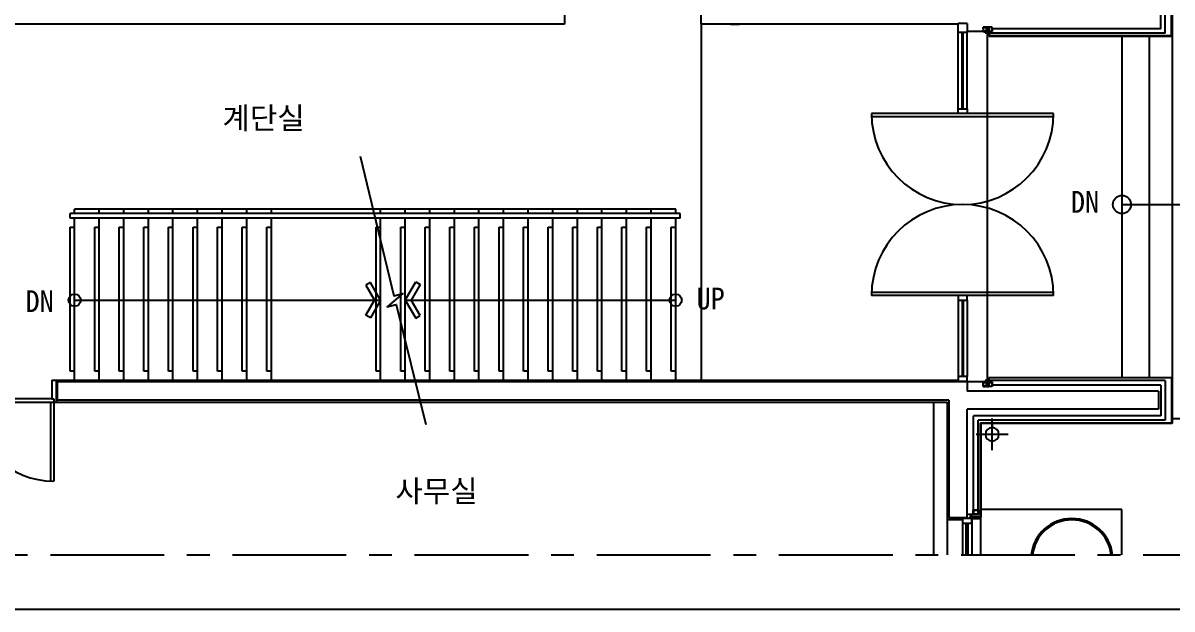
# Model space of a CAD drawing. Header units: millimetres. Extents: x 325100 to 356940, y -263436 to -238439.
# Drawn here: x 336943 to 349560, y -263436 to -256996 of the extents above; entities that cross this region are included whole.
import ezdxf
from ezdxf.enums import TextEntityAlignment as Align

# ---------------------------------------------------------------- set-up
doc = ezdxf.new("R2010")
doc.units = ezdxf.units.MM
doc.linetypes.add('A-CENTR01', pattern=[2, 1.25, -0.25, 0.25, -0.25])
doc.linetypes.add('HID', pattern=[2.3, 1.5, -0.8])
doc.layers.add('TN-MACL', color=6, linetype='A-CENTR01')
doc.layers.add('TZ-BASE', color=253, linetype='Continuous')
doc.layers.add('TX-PAPR', color=2, linetype='Continuous', plot=False)
doc.styles.get("Standard").update_dxf_attribs({"font": 'GulimChe.ttf'})
doc.linetypes.add('BATTINB', pattern='A,0,-0.0025,[134,GulimChe.ttf,S=0.0025,R=0,X=-0.0025,Y=0.01],-0.005,[134,GulimChe.ttf,S=0.0025,R=180,X=0.0025,Y=0.01],-0.0025', length=0.01)

# ---------------------------------------------------------------- blocks, each defined once
blk = doc.blocks.new('A$C49F61654')
at = {"layer": 'TZ-BASE'}
for p, q in [((-69, 252), (-69, -98)), ((106, 77), (-244, 77))]:
    blk.add_line(p, q, dxfattribs=at)
blk.add_lwpolyline([(-74, -48), (-74, 2), (-65, 2), (-65, -48), (-74, -48)], dxfattribs=at)
blk.add_circle((-69, 77), 75, dxfattribs=at)

msp = doc.modelspace()

# ---------------------------------------------------------------- linework, layer by layer
at = {"layer": 'TN-MACL', "ltscale": 1000}
msp.add_lwpolyline([(329243.6, -262840.9), (351194.3, -262840.9)], dxfattribs=at)
at = {"layer": 'TX-PAPR'}
msp.add_lwpolyline([(325100.3, -263435.5), (356940.3, -263435.5), (356940.3, -242795.5), (325100.3, -242795.5)], close=True, dxfattribs=at)
at = {"layer": 'TZ-BASE'}
for p, q in [((344390.4, -257010.9), (344390.4, -255280.9)), ((349436.4, -257059.3), (349436.4, -256722.5)), ((349486.4, -257109.3), (349486.4, -256672.5)), ((349556.4, -257136.9), (349556.4, -256644.9)), ((349560.4, -257140.9), (349560.4, -256640.9)), ((342890.4, -256770.9), (342890.4, -257010.9)), ((342890.4, -257010.9), (335330.4, -257010.9)), ((347210.4, -257010.9), (344390.4, -257010.9)), ((344390.4, -257010.9), (344390.4, -260940.9)), ((344710.4, -257010.9), (344810.4, -257010.9)), ((347210.4, -257100.9), (347210.4, -257000.9)), ((347310.4, -257000.9), (347210.4, -257000.9)), ((347310.4, -257000.9), (347310.4, -257100.9)), ((347210.4, -257940.9), (347210.4, -257100.9)), ((347310.4, -257100.9), (347210.4, -257100.9)), ((347255.4, -257940.9), (347255.4, -257100.9)), ((347265.4, -257940.9), (347265.4, -257100.9)), ((347485.7, -257090.9), (347310.4, -257090.9)), ((347310.4, -257940.9), (347310.4, -257100.9)), ((347585.7, -257040.9), (347485.7, -257040.9)), ((347485.7, -257040.9), (347485.7, -257090.9)), ((347485.7, -257090.9), (347521.6, -257090.9)), ((347487.7, -257060.9), (347487.7, -257040.9)), ((347487.7, -257040.9), (347507.7, -257040.9)), ((347487.7, -257042.9), (347487.7, -257088.9)), ((347490.7, -257060.9), (347487.7, -257060.9)), ((347487.7, -257068.9), (347487.7, -257088.9)), ((347490.7, -257068.9), (347487.7, -257068.9)), ((347487.7, -257088.9), (347507.7, -257088.9)), ((347487.7, -257088.9), (347521.6, -257088.9)), ((347507.7, -257043.9), (347490.7, -257043.9)), ((347490.7, -257043.9), (347490.7, -257060.9)), ((347490.7, -257085.9), (347490.7, -257068.9)), ((347507.7, -257085.9), (347490.7, -257085.9)), ((347507.7, -257040.9), (347507.7, -257043.9)), ((347507.7, -257088.9), (347507.7, -257085.9)), ((347508.2, -257105.9), (347508.2, -257090.9)), ((347508.2, -257090.9), (347509.8, -257090.9)), ((347523.2, -257105.9), (347508.2, -257105.9)), ((347509.8, -257090.9), (347509.8, -257104.3)), ((347509.8, -257104.3), (347521.6, -257104.3)), ((347521.6, -257104.3), (347521.6, -257040.9)), ((347521.6, -257040.9), (347549.8, -257040.9)), ((347548.2, -257042.5), (347523.2, -257042.5)), ((347523.2, -257042.5), (347523.2, -257105.9)), ((347535.7, -260990.9), (347535.7, -257042.5)), ((347548.2, -257105.9), (347548.2, -257042.5)), ((347563.2, -257105.9), (347548.2, -257105.9)), ((347548.2, -257105.9), (347548.2, -257140.9)), ((347552.2, -257105.9), (347548.2, -257105.9)), ((347549.8, -257040.9), (347549.8, -257104.3)), ((347549.8, -257088.9), (347583.7, -257088.9)), ((347549.8, -257090.9), (347585.7, -257090.9)), ((347549.8, -257104.3), (347561.6, -257104.3)), ((347552.2, -257105.9), (347552.2, -257136.9)), ((349486.4, -257109.3), (347552.2, -257109.3)), ((349556.4, -257136.9), (347552.2, -257136.9)), ((347561.6, -257090.9), (347563.2, -257090.9)), ((347561.6, -257104.3), (347561.6, -257090.9)), ((347563.2, -257090.9), (347563.2, -257105.9)), ((347583.7, -257040.9), (347563.7, -257040.9)), ((347563.7, -257040.9), (347563.7, -257043.9)), ((347563.7, -257043.9), (347580.7, -257043.9)), ((347563.7, -257088.9), (347563.7, -257085.9)), ((347563.7, -257085.9), (347580.7, -257085.9)), ((347583.7, -257088.9), (347563.7, -257088.9)), ((347580.7, -257043.9), (347580.7, -257060.9)), ((347580.7, -257060.9), (347583.7, -257060.9)), ((347580.7, -257085.9), (347580.7, -257068.9)), ((347580.7, -257068.9), (347583.7, -257068.9)), ((347583.7, -257060.9), (347583.7, -257040.9)), ((347583.7, -257088.9), (347583.7, -257042.9)), ((347583.7, -257068.9), (347583.7, -257088.9)), ((347585.7, -257090.9), (347585.7, -257040.9)), ((349436.4, -257059.3), (347585.7, -257059.3)), ((347548.2, -257140.9), (349560.4, -257140.9)), ((349010.4, -257140.9), (349010.4, -260892.5)), ((349310.4, -257140.9), (349310.4, -260892.5)), ((348260.4, -257990.9), (346260.4, -257990.9)), ((347210.4, -257940.9), (347310.4, -257940.9)), ((347210.4, -257990.9), (347210.4, -257940.9)), ((347310.4, -257990.9), (347210.4, -257990.9)), ((347310.4, -257940.9), (347310.4, -257990.9)), ((348260.4, -258025.9), (346260.4, -258025.9)), ((349010.4, -258990.9), (351110.4, -258990.9)), ((344160.4, -259090.9), (337460.4, -259090.9)), ((337460.4, -259140.9), (337460.4, -259090.9)), ((344160.4, -259140.9), (337460.4, -259140.9)), ((344110.4, -259040.9), (337510.4, -259040.9)), ((337510.4, -259090.9), (337510.4, -259040.9)), ((337510.4, -260920.9), (337510.4, -259140.9)), ((337780.4, -259090.9), (337780.4, -259040.9)), ((337780.4, -260920.9), (337780.4, -259140.9)), ((338050.4, -259090.9), (338050.4, -259040.9)), ((338050.4, -260920.9), (338050.4, -259140.9)), ((338320.4, -259090.9), (338320.4, -259040.9)), ((338320.4, -260920.9), (338320.4, -259140.9)), ((338590.4, -259090.9), (338590.4, -259040.9)), ((338590.4, -260920.9), (338590.4, -259140.9)), ((338860.4, -259090.9), (338860.4, -259040.9)), ((338860.4, -260920.9), (338860.4, -259140.9)), ((339130.4, -259090.9), (339130.4, -259040.9)), ((339130.4, -260920.9), (339130.4, -259140.9)), ((339400.4, -259090.9), (339400.4, -259040.9)), ((339400.4, -260920.9), (339400.4, -259140.9)), ((339670.4, -259090.9), (339670.4, -259040.9)), ((339670.4, -260920.9), (339670.4, -259140.9)), ((340870.4, -259090.9), (340870.4, -259040.9)), ((340870.4, -259388.1), (340870.4, -259140.9)), ((341140.4, -259090.9), (341140.4, -259040.9)), ((341140.4, -260492.3), (341140.4, -259140.9)), ((341410.4, -259090.9), (341410.4, -259040.9)), ((341410.4, -260920.9), (341410.4, -259140.9)), ((341680.4, -259090.9), (341680.4, -259040.9)), ((341680.4, -260920.9), (341680.4, -259140.9)), ((341950.4, -259090.9), (341950.4, -259040.9)), ((341950.4, -260920.9), (341950.4, -259140.9)), ((342220.4, -259090.9), (342220.4, -259040.9)), ((342220.4, -260920.9), (342220.4, -259140.9)), ((342490.4, -259090.9), (342490.4, -259040.9)), ((342490.4, -260920.9), (342490.4, -259140.9)), ((342760.4, -259090.9), (342760.4, -259040.9)), ((342760.4, -260920.9), (342760.4, -259140.9)), ((343030.4, -259090.9), (343030.4, -259040.9)), ((343030.4, -260920.9), (343030.4, -259140.9)), ((343300.4, -259090.9), (343300.4, -259040.9)), ((343300.4, -260920.9), (343300.4, -259140.9)), ((343570.4, -259090.9), (343570.4, -259040.9)), ((343570.4, -260920.9), (343570.4, -259140.9)), ((343840.4, -259090.9), (343840.4, -259040.9)), ((343840.4, -260920.9), (343840.4, -259140.9)), ((344110.4, -259090.9), (344110.4, -259040.9)), ((344110.4, -260920.9), (344110.4, -259140.9)), ((344160.4, -259140.9), (344160.4, -259090.9)), ((337460.4, -260820.9), (337460.4, -259240.9)), ((337460.4, -259240.9), (337510.4, -259240.9)), ((337730.4, -260820.9), (337730.4, -259240.9)), ((337730.4, -259240.9), (337780.4, -259240.9)), ((338000.4, -260820.9), (338000.4, -259240.9)), ((338000.4, -259240.9), (338050.4, -259240.9)), ((338270.4, -260820.9), (338270.4, -259240.9)), ((338270.4, -259240.9), (338320.4, -259240.9)), ((338540.4, -260820.9), (338540.4, -259240.9)), ((338540.4, -259240.9), (338590.4, -259240.9)), ((338810.4, -260820.9), (338810.4, -259240.9)), ((338810.4, -259240.9), (338860.4, -259240.9)), ((339080.4, -260820.9), (339080.4, -259240.9)), ((339080.4, -259240.9), (339130.4, -259240.9)), ((339350.4, -260820.9), (339350.4, -259240.9)), ((339350.4, -259240.9), (339400.4, -259240.9)), ((339620.4, -260820.9), (339620.4, -259240.9)), ((339620.4, -259240.9), (339670.4, -259240.9)), ((340820.4, -260820.9), (340820.4, -259240.2)), ((340820.4, -259240.2), (340834.7, -259240.2)), ((340834.7, -259240.9), (340870.4, -259240.9)), ((341090.4, -259988.7), (341090.4, -259240.2)), ((341090.4, -260289.6), (341090.4, -259240.9)), ((341090.4, -259240.9), (341140.4, -259240.9)), ((341360.4, -260820.9), (341360.4, -259240.9)), ((341360.4, -259240.9), (341410.4, -259240.9)), ((341630.4, -260820.9), (341630.4, -259240.9)), ((341630.4, -259240.9), (341680.4, -259240.9)), ((341900.4, -260820.9), (341900.4, -259240.9)), ((341900.4, -259240.9), (341950.4, -259240.9)), ((342170.4, -260820.9), (342170.4, -259240.9)), ((342170.4, -259240.9), (342220.4, -259240.9)), ((342440.4, -260820.9), (342440.4, -259240.9)), ((342440.4, -259240.9), (342490.4, -259240.9)), ((342710.4, -260820.9), (342710.4, -259240.9)), ((342710.4, -259240.9), (342760.4, -259240.9)), ((342980.4, -260820.9), (342980.4, -259240.9)), ((342980.4, -259240.9), (343030.4, -259240.9)), ((343250.4, -260820.9), (343250.4, -259240.9)), ((343250.4, -259240.9), (343300.4, -259240.9)), ((343520.4, -260820.9), (343520.4, -259240.9)), ((343520.4, -259240.9), (343570.4, -259240.9)), ((343790.4, -260820.9), (343790.4, -259240.9)), ((343790.4, -259240.9), (343840.4, -259240.9)), ((344060.4, -260820.9), (344060.4, -259240.9)), ((344060.4, -259240.9), (344110.4, -259240.9)), ((340870.4, -260920.9), (340870.4, -259388.1)), ((340758.4, -259846.9), (340708.7, -259875.6)), ((340708.7, -259875.6), (340804.4, -260041.3)), ((340870.4, -260040.9), (340758.4, -259846.9)), ((341140.4, -260040.9), (341255.7, -259841.2)), ((341305.4, -259869.8), (341206.4, -260041.3)), ((341255.7, -259841.2), (341305.4, -259869.8)), ((337510.4, -260040.9), (340870.4, -260040.9)), ((340708.7, -260206.3), (340804.4, -260040.6)), ((340870.4, -260040.9), (340758.4, -260234.9)), ((341140.4, -260040.9), (344110.4, -260040.9)), ((341140.4, -260040.9), (341255.7, -260240.7)), ((341305.4, -260212), (341206.4, -260040.6)), ((348260.4, -259955.9), (346260.4, -259955.9)), ((348260.4, -259990.9), (346260.4, -259990.9)), ((347310.4, -259990.9), (347210.4, -259990.9)), ((347210.4, -259990.9), (347210.4, -260040.9)), ((347210.4, -260040.9), (347210.4, -260880.9)), ((347210.4, -260040.9), (347310.4, -260040.9)), ((347255.4, -260040.9), (347255.4, -260880.9)), ((347265.4, -260040.9), (347265.4, -260880.9)), ((347310.4, -260040.9), (347310.4, -259990.9)), ((347310.4, -260040.9), (347310.4, -260880.9)), ((340758.4, -260234.9), (340708.7, -260206.3)), ((341090.4, -260820.9), (341090.4, -260289.6)), ((341255.7, -260240.7), (341305.4, -260212)), ((341140.4, -260920.9), (341140.4, -260492.3)), ((337260.5, -260920.9), (337310.4, -260920.9)), ((337260.5, -260920.9), (337260.5, -261125.1)), ((337260.5, -260920.9), (337310.4, -260920.9)), ((337260.5, -260920.9), (337310.4, -260920.9)), ((337260.5, -260920.9), (337310.4, -260920.9)), ((337310.4, -261160.9), (337310.4, -260920.9)), ((337310.4, -260920.9), (347210.4, -260920.9)), ((337510.4, -260820.9), (337460.4, -260820.9)), ((337780.4, -260820.9), (337730.4, -260820.9)), ((338050.4, -260820.9), (338000.4, -260820.9)), ((338320.4, -260820.9), (338270.4, -260820.9)), ((338590.4, -260820.9), (338540.4, -260820.9)), ((338860.4, -260820.9), (338810.4, -260820.9)), ((339130.4, -260820.9), (339080.4, -260820.9)), ((339400.4, -260820.9), (339350.4, -260820.9)), ((339670.4, -260820.9), (339620.4, -260820.9)), ((340870.4, -260820.9), (340820.4, -260820.9)), ((341140.4, -260820.9), (341090.4, -260820.9)), ((341410.4, -260820.9), (341360.4, -260820.9)), ((341680.4, -260820.9), (341630.4, -260820.9)), ((341950.4, -260820.9), (341900.4, -260820.9)), ((342220.4, -260820.9), (342170.4, -260820.9)), ((342490.4, -260820.9), (342440.4, -260820.9)), ((342760.4, -260820.9), (342710.4, -260820.9)), ((343030.4, -260820.9), (342980.4, -260820.9)), ((343300.4, -260820.9), (343250.4, -260820.9)), ((343570.4, -260820.9), (343520.4, -260820.9)), ((343840.4, -260820.9), (343790.4, -260820.9)), ((344110.4, -260820.9), (344060.4, -260820.9)), ((347310.4, -260880.9), (347210.4, -260880.9)), ((347210.4, -260880.9), (347210.4, -260930.9)), ((347310.4, -260930.9), (347310.4, -260880.9)), ((347310.4, -260940.9), (347310.4, -260920.9)), ((347548.2, -260892.5), (349560.4, -260892.5)), ((347548.2, -260925.9), (347548.2, -260892.5)), ((349556.4, -260896.5), (347552.2, -260896.5)), ((347552.2, -260925.9), (347552.2, -260896.5)), ((349486.4, -260924.1), (347552.2, -260924.1)), ((349486.4, -260924.1), (349486.4, -261360.9)), ((349556.4, -260896.5), (349556.4, -261388.5)), ((349560.4, -260892.5), (349560.4, -261392.5)), ((347310.4, -260940.9), (337320.4, -260940.9)), ((337320.4, -261140.9), (337320.4, -260940.9)), ((347210.4, -260930.9), (347310.4, -260930.9)), ((347508.2, -260940.9), (347310.4, -260940.9)), ((347310.4, -260940.9), (347310.4, -261040.9)), ((349410.4, -261040.9), (347310.4, -261040.9)), ((347485.7, -260990.9), (347485.7, -260940.9)), ((347485.7, -260940.9), (347521.6, -260940.9)), ((347585.7, -260990.9), (347485.7, -260990.9)), ((347487.7, -260962.9), (347487.7, -260942.9)), ((347487.7, -260942.9), (347507.7, -260942.9)), ((347487.7, -260988.9), (347487.7, -260942.9)), ((347487.7, -260942.9), (347521.6, -260942.9)), ((347490.7, -260962.9), (347487.7, -260962.9)), ((347487.7, -260970.9), (347487.7, -260990.9)), ((347490.7, -260970.9), (347487.7, -260970.9)), ((347487.7, -260990.9), (347507.7, -260990.9)), ((347507.7, -260945.9), (347490.7, -260945.9)), ((347490.7, -260945.9), (347490.7, -260962.9)), ((347490.7, -260987.9), (347490.7, -260970.9)), ((347507.7, -260987.9), (347490.7, -260987.9)), ((347507.7, -260942.9), (347507.7, -260945.9)), ((347507.7, -260990.9), (347507.7, -260987.9)), ((347523.2, -260925.9), (347508.2, -260925.9)), ((347508.2, -260925.9), (347508.2, -260940.9)), ((347508.2, -260940.9), (347509.8, -260940.9)), ((347509.8, -260940.9), (347509.8, -260927.5)), ((347509.8, -260927.5), (347521.6, -260927.5)), ((347521.6, -260927.5), (347521.6, -260990.9)), ((347521.6, -260990.9), (347549.8, -260990.9)), ((347523.2, -260989.3), (347523.2, -260925.9)), ((347548.2, -260989.3), (347523.2, -260989.3)), ((347563.2, -260925.9), (347548.2, -260925.9)), ((347548.2, -260925.9), (347548.2, -260989.3)), ((347552.2, -260925.9), (347548.2, -260925.9)), ((347549.8, -260990.9), (347549.8, -260927.5)), ((347549.8, -260927.5), (347561.6, -260927.5)), ((347549.8, -260940.9), (347585.7, -260940.9)), ((347549.8, -260942.9), (347583.7, -260942.9)), ((347561.6, -260927.5), (347561.6, -260940.9)), ((347561.6, -260940.9), (347563.2, -260940.9)), ((347563.2, -260940.9), (347563.2, -260925.9)), ((347583.7, -260942.9), (347563.7, -260942.9)), ((347563.7, -260942.9), (347563.7, -260945.9)), ((347563.7, -260945.9), (347580.7, -260945.9)), ((347563.7, -260990.9), (347563.7, -260987.9)), ((347563.7, -260987.9), (347580.7, -260987.9)), ((347583.7, -260990.9), (347563.7, -260990.9)), ((347580.7, -260945.9), (347580.7, -260962.9)), ((347580.7, -260962.9), (347583.7, -260962.9)), ((347580.7, -260987.9), (347580.7, -260970.9)), ((347580.7, -260970.9), (347583.7, -260970.9)), ((347583.7, -260962.9), (347583.7, -260942.9)), ((347583.7, -260942.9), (347583.7, -260988.9)), ((347583.7, -260970.9), (347583.7, -260990.9)), ((347585.7, -260940.9), (347585.7, -260990.9)), ((349436.4, -260974.1), (347585.7, -260974.1)), ((349410.4, -261040.9), (349410.4, -261240.9)), ((349436.4, -260974.1), (349436.4, -261310.9)), ((337260.5, -261125.1), (335560.3, -261125.1)), ((335575, -261160.9), (337245.8, -261160.9)), ((337245.8, -261160.9), (337281, -261160.9)), ((337245.8, -261160.9), (337245.8, -262030.8)), ((337260.5, -261125.1), (337281, -261125.1)), ((337281, -261125.1), (337281, -261160.9)), ((337281, -261160.9), (337281, -262031.6)), ((337281, -261160.9), (337310.4, -261160.9)), ((337310.4, -261160.9), (347090.4, -261160.9)), ((347110.4, -261140.9), (337320.4, -261140.9)), ((347090.4, -261160.9), (347090, -262450.9)), ((347110.4, -261140.9), (347110, -262430.9)), ((347310, -262430.9), (347310.4, -261240.9)), ((349410.4, -261240.9), (347310.4, -261240.9)), ((347380.4, -262345.9), (347380.7, -261310.9)), ((349436.4, -261310.9), (347380.7, -261310.9)), ((347430.4, -262345.9), (347430.7, -261360.9)), ((349486.4, -261360.9), (347430.7, -261360.9)), ((347456, -262421.9), (347456.4, -261388.5)), ((347456.4, -261388.5), (349556.4, -261388.5)), ((347460.4, -261392.5), (347460, -262425.9)), ((347460.4, -261392.5), (349560.4, -261392.5)), ((349556.4, -261340.9), (351110.4, -261340.9)), ((347110, -262430.9), (347310, -262430.9)), ((347346.6, -262407.4), (347350.3, -262386.7)), ((347361.1, -262410.9), (347346.6, -262410.9)), ((347350.4, -262406.4), (347348.9, -262407.4)), ((347348.9, -262407.4), (347348.9, -262414.4)), ((347348.9, -262414.4), (347350.4, -262415.4)), ((347350.1, -262426), (347350, -262425.9)), ((347354.4, -262403.4), (347350.4, -262403.4)), ((347350.4, -262403.4), (347350.4, -262425.4)), ((347350.4, -262408.9), (347355.9, -262408.9)), ((347350.4, -262412.9), (347355.9, -262412.9)), ((347350.9, -262425.9), (347460, -262425.9)), ((347351.3, -262425.9), (347350.9, -262426.3)), ((347359.1, -262433), (347351.1, -262440.9)), ((347353.4, -262425.9), (347351.9, -262427.4)), ((347359.1, -262432.9), (347352.1, -262425.9)), ((347359.1, -262435), (347352.3, -262428.2)), ((347354.4, -262440.9), (347352.3, -262438.8)), ((347359.8, -262425.9), (347352.4, -262433.3)), ((347357.6, -262425.9), (347352.4, -262431.2)), ((347355.5, -262425.9), (347352.4, -262429.1)), ((347359.7, -262428.1), (347352.4, -262435.4)), ((347359.4, -262437.5), (347352.4, -262430.4)), ((347359.2, -262430.7), (347352.4, -262437.5)), ((347360.2, -262440.4), (347352.4, -262432.6)), ((347358.6, -262440.9), (347352.4, -262434.7)), ((347356.5, -262440.9), (347352.4, -262436.8)), ((347359.1, -262435.1), (347353.2, -262440.9)), ((347359.2, -262430.9), (347354.2, -262425.9)), ((347354.4, -262421.9), (347354.4, -262403.4)), ((347456, -262421.9), (347354.4, -262421.9)), ((347359.3, -262436.9), (347355.4, -262440.9)), ((347359.5, -262429.1), (347356.4, -262425.9)), ((347359.7, -262438.7), (347357.5, -262440.9)), ((347359.9, -262427.4), (347358.5, -262425.9)), ((347460, -262840.9), (347460, -262425.9)), ((349010.4, -262340.9), (347460.4, -262340.9)), ((349010.4, -262840.9), (349010.4, -262340.9)), ((347090, -262450.9), (347090.1, -262840.9)), ((347090, -262450.9), (347260.4, -262450.9)), ((347260.4, -262440.9), (347260.4, -262840.9)), ((347260.4, -262440.9), (347260.4, -262490.9)), ((347360.4, -262440.9), (347260.4, -262440.9)), ((347260.4, -262490.9), (347360.4, -262490.9)), ((347298.4, -262840.9), (347298.4, -262490.9)), ((347322.4, -262840.9), (347322.4, -262490.9)), ((347360.4, -262440.9), (347360.4, -262840.9)), ((347360.4, -262490.9), (347360.4, -262440.9)), ((347360.4, -262440.9), (347460, -262440.9))]:
    msp.add_line(p, q, dxfattribs=at)
at = {"layer": 'TZ-BASE', "linetype": 'HID'}
msp.add_line((346940.4, -261160.9), (346940.4, -262840.9), dxfattribs=at)
at = {"layer": 'TZ-BASE'}
for points in [[(347460.4, -256640.9), (349560.4, -256640.9), (349560.4, -261392.5), (347460.4, -261392.5)], [(340644.6, -258457.8), (341017, -259992.4), (341114.1, -259968.4), (340943.9, -260113.4), (341041, -260089.5), (341366.1, -261407.2)], [(347348.1, -262402), (347348.3, -262401.1), (347347.3, -262400.9), (347347.1, -262401.9)]]:
    msp.add_lwpolyline(points, dxfattribs=at)
msp.add_lwpolyline([(347380.4, -262345.9), (347380.4, -262393.9, -0.4142136), (347378.4, -262395.9), (347330.4, -262395.9), (347330.4, -262393.6), (347377.1, -262393.6, 0.4142136), (347378.1, -262392.6), (347378.1, -262345.9), (347380.4, -262345.9)], format="xyb", dxfattribs=at)
msp.add_lwpolyline([(347339.4, -262437.9), (347339.4, -262428.9, -0.4142136), (347342.4, -262425.9), (347349.4, -262425.9, -0.4142136), (347352.4, -262428.9), (347352.4, -262437.9, -0.4142136), (347349.4, -262440.9), (347342.4, -262440.9, -0.4142136)], format="xyb", close=True, dxfattribs=at)
for points in [[(347353, -262399.9), (347353.2, -262398.9), (347343.4, -262397.2), (347343.2, -262398.1)], [(347355.9, -262395.9), (347344.4, -262395.9), (347344.4, -262397.4), (347354.4, -262397.4), (347354.4, -262421.9), (347365.9, -262421.9), (347365.9, -262420.4), (347355.9, -262420.4)], [(347380.4, -262345.9), (347430.4, -262345.9), (347430.4, -262395.9), (347380.4, -262395.9)], [(347382.7, -262348.2), (347428.1, -262348.2), (347428.1, -262393.6), (347382.7, -262393.6)]]:
    msp.add_lwpolyline(points, close=True, dxfattribs=at)
for centre, radius in [((349010.4, -258990.9), 100), ((337510.4, -260040.9), 66.7), ((344110.4, -260040.9), 66.7)]:
    msp.add_circle(centre, radius, dxfattribs=at)
for centre, radius, start, end in [((347260.4, -257990.9), 1000, 180, 360), ((347260.4, -259990.9), 1000, 360, 180), ((337281, -261160.9), 870.6, 180, 270), ((347348.3, -262398), 4.14, 184.87244, 335.12756), ((347349, -262410.9), 0.76, 99.21747, 260.78253), ((347350.9, -262425.4), 0.5, 180, 270), ((347354.4, -262410.9), 3.79, 292.5, 67.5), ((347380.9, -262433.4), 21.8, 159.88929, 200.11071), ((348460.4, -262890.9), 450, 6.37937, 173.62063), ((348460.4, -262890.9), 435, 6.60031, 173.39969)]:
    msp.add_arc(centre, radius, start, end, dxfattribs=at)

# ---------------------------------------------------------------- block references
at = {"layer": 'TZ-BASE', "xscale": -1, "rotation": 180}
msp.add_blockref('A$C49F61654', (347654.5, -261439.3), dxfattribs=at)

# ---------------------------------------------------------------- texts
at = {"layer": 'TZ-BASE', "linetype": 'BATTINB'}
for s, p in [('계단실', (339585.1, -258161.8)), ('사무실', (341484.5, -262259.4))]:
    msp.add_text(s, height=240, dxfattribs=at).set_placement(p, align=Align.CENTER)
for s, p in [('DN', (348605.2, -258962)), ('UP', (344494.2, -260025.2)), ('DN', (337126.3, -260052.5))]:
    msp.add_text(s, height=240, dxfattribs=at).set_placement(p, align=Align.MIDDLE)

doc.saveas('drawing.dxf')
